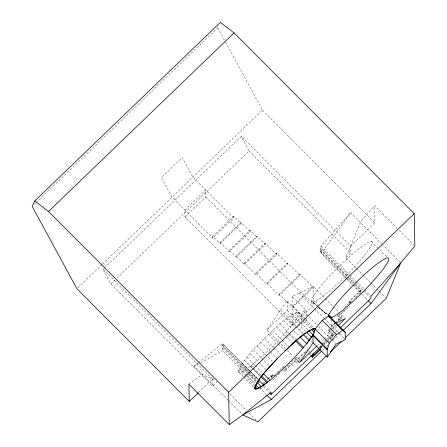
<?xml version="1.0" encoding="UTF-8"?>
<svg xmlns="http://www.w3.org/2000/svg" width="447" height="447" viewBox="0 0 447 447"><rect width="100%" height="100%" fill="white"/><g stroke="black" fill="none" stroke-linecap="round" stroke-linejoin="round"><path stroke-width="0.34" stroke-dasharray="2.23 1.68" d="M238.167 371.479C243.565 358.248 255.125 348.537 264.579 338.156C274.994 328.729 284.756 317.202 298.009 311.838L299.071 312.906C296.272 321.326 289.438 327.612 283.979 334.39A42.621 5.761 -44.9 0 1 253.522 363.702C248.99 366.953 244.744 371.077 239.229 372.547L238.167 371.479L243.112 376.441M356.186 268.245L345.849 257.874L360.399 222.366L374.474 205.586L397.115 228.3M36.19 202.457L217.739 27.759L218.896 25.356M285.415 348.559L266.948 330.031L287.103 300.507L301.317 314.772L301.434 320.739M301.317 314.772L303.597 311.43L305.971 310.291L292.215 296.49L313.213 286.41L333.155 306.418M346.699 279.051L321.086 253.348L350.772 212.699L381.565 243.598M347.939 275.251L320.985 248.208L320.946 246.135L350.772 212.699M34.179 204.396L35.687 202.944M77.884 287.739L101.922 264.607M102.419 264.127L262.456 110.13L225.025 41.185M217.544 381.341L212.638 386.063L110.845 283.918L103.123 269.295L104.129 268.329M104.632 267.842L241.296 136.335L350.677 246.09L350.811 253.097L345.849 257.874M110.845 283.918L114.862 280.051M116.874 278.112L249.018 150.957L241.296 136.335M184.997 217.007L205.804 196.982L205.67 190.014L184.862 210.04L184.997 217.007L292.763 325.142L313.576 305.122L313.213 286.41L292.405 306.435L305.178 319.253M212.8 236.279L233.608 216.253L240.95 223.612L220.136 243.637L212.8 236.279L212.833 238.1L233.647 218.075L233.608 216.253M220.114 242.43L240.922 222.41L250.096 231.613L229.289 251.639L220.114 242.43L220.136 243.637M229.261 250.259L250.069 230.233L256.947 237.133L236.139 257.159L229.261 250.259L229.289 251.639M236.117 256.137L256.93 236.111L265.183 244.392L244.375 264.417L236.117 256.137L236.139 257.159M244.347 263.099L265.16 243.079L276.62 254.578L255.813 274.603L244.347 263.099L244.375 264.417M255.785 273.078L276.592 253.052L287.6 264.099L266.792 284.124L255.785 273.078L255.813 274.603M266.77 283.08L287.577 263.054L299.959 275.481L279.151 295.506L266.77 283.08L266.792 284.124M346.202 277.771L320.097 251.577L320.052 249.108L320.985 248.208M320.097 251.577L321.035 250.672L348.124 277.855M248.571 371.748L222.55 345.637L223.483 344.732L258.081 379.447M247.046 375.262L222.645 350.783L222.595 348.101L223.534 347.202L223.483 344.732M279.129 294.199L299.937 274.173L313.235 287.522L292.427 307.542L279.129 294.199L279.151 295.506M198.641 392.393L212.504 379.056L103.123 269.295M350.677 246.09L374.809 222.874L374.474 205.586M266.948 330.031L287.292 310.453L287.103 300.507M262.467 383.85L264.887 381.52M267.306 379.19L272.145 374.536L273.519 375.916L276.414 373.133M263.529 383.532L264.982 382.135M266.92 380.274L267.887 379.341M268.368 378.877L271.273 376.083L272.189 377.005L270.737 378.402M349.666 303.351L349.615 300.887L360.863 290.064L354.471 283.649M271.279 376.402L272.849 374.893M348.749 302.435L360.93 290.706L355.019 284.778M276.894 372.664L284.136 365.702M344.687 307.435L348.587 303.681M349.073 303.211L350.532 301.809L349.615 300.887M274.095 376.072L275.542 374.675M277.956 372.357L280.37 370.032M282.297 368.177L283.264 367.25L283.303 369.256M350.644 302.412L351.621 301.468M355.533 297.708L358.466 294.88M358.958 294.411L360.913 292.528L360.863 290.064M266.462 394.746L260.713 388.974L263.121 386.655M338.396 315.995L342.782 311.777M343.274 311.308L345.71 308.961M272.698 380.14L280.42 372.714M282.348 370.854L283.314 369.926L284.689 371.306L295.305 361.092L295.255 358.416L289.466 363.987M287.052 366.305L288.98 364.45M339.826 320.058L337.53 317.756L349.716 306.033M284.689 371.306L284.638 368.63L285.555 369.552L296.171 359.338L296.126 356.868L297.959 358.712L298.004 361.176L301.865 357.46M297.959 358.712L308.575 348.492M330.841 327.07L334.736 323.315M335.228 322.846L341.558 316.75L338.351 313.531M305.77 351.901L297.087 360.254L297.138 362.936L300.032 360.148M327.327 342L332.685 336.842L328.556 332.702L328.506 330.02L329.484 329.087M331.434 327.21L334.842 323.924M337.764 321.114L340.692 318.298L340.743 320.974M330.4 330.003L329.422 330.942L329.378 328.478L330.294 329.394M330.886 329.534L335.758 324.846M328.556 332.702L331.97 329.417M332.456 328.947L336.356 325.198M317.431 345.453L319.426 343.536M319.923 343.056L323.907 339.223M324.405 338.748L331.875 331.557M332.372 331.082L337.351 326.288M321.806 343.872L325.22 340.592M325.707 340.122L333.507 332.618L333.551 335.082L328.193 340.245M320.505 348.565L320.449 345.889L321.427 344.95M321.913 344.481L332.635 334.166L332.685 336.842M318.907 347.565L321.779 344.799M319.471 347.732L320.907 346.347L320.963 349.023M319.812 347.598L322.823 344.698M323.321 344.218L335.362 332.635M335.865 332.149L339.374 328.774M322.343 345.872L321.365 346.811L321.343 345.576M324.293 343.994L326.243 342.117M320.387 348.649L322.941 346.218M323.427 345.754L326.835 342.469M322.421 350.325L324.427 348.397M326.433 346.464L327.936 345.017M332.954 340.189L340.474 332.954M343.939 339.038L344.95 338.072M227.942 400.132L194.099 366.171L197.92 363.126M198.468 362.69L222.511 343.57L258.355 379.537M188.908 384.157L202.351 374.452L215.024 380.196M312.487 302.038L315.537 301.043L320.387 298.054L326.701 293.26A42.621 5.761 -44.9 0 0 357.164 263.981L363.467 256.639A42.621 5.761 -44.9 0 0 353.516 253.063A42.621 5.761 -44.9 0 0 311.436 300.96L317.979 306.798M194.099 366.171L198.351 363.875M200.781 362.567L222.645 350.783M334.859 323.639L331.171 325.41L331.065 320.013M327.657 314.308L319.974 308.531L318.951 306.804M318.476 307.229L327.21 314.805M317.733 306.474L311.436 300.96L316.593 305.524M318.258 306.933L327.17 314.749M318.655 307.346L327.422 315.107M399.082 230.278L413.849 245.09M262.456 110.13L374.809 222.874M382.056 244.096L399.774 261.869M371.312 241.319L386.923 257.014M249.018 150.957L350.811 253.097M356.678 268.742L362.584 274.665M363.076 275.162L370.457 282.565M370.949 283.063L376.363 288.494M376.855 288.986L378.821 290.963M379.319 291.455L385.716 297.875M320.946 246.135L349.37 274.659M349.861 275.151L355.739 281.051M356.231 281.543L364.07 289.41M364.562 289.902L370.446 295.802M349.9 277.218L354.801 282.135M355.292 282.627L369.993 297.384M320.052 249.108L353.979 283.158M348.615 278.352L354.527 284.281M346.693 278.263L352.605 284.197M353.096 284.689L360.913 292.528M347.19 279.548L360.98 293.383L360.93 290.706M361.941 294.349L367.708 300.133M333.641 306.91L338.508 311.788M338.994 312.28L344.827 318.135M233.647 218.075L192.83 177.124L182.208 157.562L161.401 177.588L172.022 197.155L212.833 238.1M205.804 196.982L313.576 305.122M299.071 293.198L314.146 308.329M314.632 308.816L323.874 318.091M324.36 318.577L339.016 333.283M339.502 333.775L345.386 339.675M328.506 330.02L333.551 335.082M303.597 311.43L316.716 324.6M318.661 326.55L331.3 339.228M331.786 339.714L335.669 343.614M298.009 311.838L303.926 317.778M305.776 319.639L313.638 327.522M296.484 312.336L312.168 328.07M294.942 312.844L310.682 328.629M292.517 314.342L300.289 322.136M300.775 322.628L308.542 330.422M287.292 310.453L300.529 323.734M320.449 345.889L321.829 347.269L321.79 345.419M290.081 315.85L305.72 331.529M280.526 310.14L296.076 325.746M296.562 326.232L303.854 333.546M305.793 335.501L312.112 341.838M286.924 318.247L302.949 334.322M283.761 320.65L292.159 329.059M293.958 330.886L299.445 336.373M308.62 350.962L309.536 351.884M309.994 352.342L311.833 354.18M280.085 323.784L289.019 332.724M289.31 333.037L295.819 339.547M307.754 352.717L309.128 354.102M309.587 354.56L310.509 355.482M286.292 331.691L295.037 340.458M276.408 326.919L285.633 336.178M286.119 336.664L292.427 343M272.463 330.573L281.688 339.832M282.174 340.318L288.488 346.648M287.36 350.509L293.193 356.36M295.132 358.315L299.021 362.215M268.524 334.227L277.749 343.486M278.235 343.972L284.543 350.308M295.305 361.092L297.138 362.936M264.579 338.156L273.804 347.414M274.29 347.9L280.604 354.231M260.646 342.084L269.871 351.336M270.357 351.828L276.179 357.673M256.975 346.012L272.514 361.606M253.309 349.94L268.848 365.534M250.158 353.611L258.411 361.891M258.897 362.377L265.697 369.2M247.018 357.27L262.747 372.954M251.186 365.473L253.125 367.423M253.611 367.909L261.383 375.703M250.309 366.138L251.767 367.602M253.706 369.552L260.506 376.374M244.598 360.427L251.885 367.736M252.371 368.227L260.137 376.022M264.244 385.448L270.631 391.851M242.196 363.579L249.582 370.971M249.968 371.373L257.835 379.252M249.063 372.245L257.411 380.62M257.902 381.112L260.355 383.576M263.305 386.532L269.195 392.444M223.534 347.202L247.934 371.686M248.42 372.172L257.204 380.989M257.69 381.475L260.132 383.928M240.682 366.004L256.707 382.084M222.595 348.101L247.973 373.563M248.459 374.055L256.265 381.889M247.532 375.754L255.343 383.587M239.179 368.423L245.694 374.949M245.973 375.245L254.919 384.208M238.664 369.96L244.151 375.458M244.638 375.949L254.349 385.694M243.542 376.894L253.795 387.163M229.847 393.684L246.582 410.475M249.046 412.944L256.427 420.353M228.434 400.624L241.721 413.961M315.537 301.043L318.61 306.229M217.739 27.759L224.696 40.571M350.532 301.809L350.571 303.658M341.558 316.75L341.609 319.219L337.479 315.079L337.53 317.756M321.035 250.672L321.086 253.348M305.971 310.291L306.122 318.253M306.139 318.912L306.161 320.242L301.513 324.718L301.485 323.388M299.937 274.173L299.959 275.481M292.215 296.49L292.763 325.142M287.577 263.054L287.6 264.099M285.51 367.082L285.555 369.552M276.592 253.052L276.62 254.578M272.145 374.536L272.189 377.005M271.273 376.083L271.301 377.581M265.16 243.079L265.183 244.392M260.674 386.968L260.713 388.974M256.93 236.111L256.947 237.133M250.069 230.233L250.096 231.613M240.922 222.41L240.95 223.612M222.511 343.57L222.55 345.637M212.504 379.056L212.638 386.063"/><path stroke-width="0.67" d="M312.939 335.267L315.057 328.931L322.209 320.27L328.45 316.018L328.975 314.453A42.621 5.761 -44.9 0 1 373.603 266.658A42.621 5.761 -44.9 0 1 379.978 273.206L373.675 280.543A42.621 5.761 -44.9 0 1 343.212 309.827L336.898 314.615L330.987 317.957L345.201 332.222L345.386 339.675L336.155 344.106L327.299 357.08L313.084 342.815L312.939 335.267L327.154 349.532L327.299 357.08M327.154 349.532L329.271 343.195L336.423 334.535L342.665 330.283L345.246 332.25L331.026 317.985L328.45 316.018L342.665 330.283M340.379 327.807L370.971 298.367L370.932 296.294L400.758 262.858L414.833 246.079L414.213 213.655L234.083 32.905L220.349 22.35L34.777 200.921L32.167 206.33L76.884 288.701L189.237 401.44L198.15 392.868M284.974 350.845C294.271 342.871 302.826 332.825 314.509 328.4L315.057 328.931L314.515 328.405C299.607 334.68 288.773 347.917 277.095 358.701C269.139 367.948 259.064 376.424 254.667 388.069L255.734 389.113L258.824 388.097L263.696 385.079L270.027 380.263A42.621 5.761 -44.9 0 0 300.49 350.956L306.692 343.721L313.665 333.982M313.029 335.004L327.243 349.269L308.693 330.562M306.771 343.626L313.029 335.004M313.084 342.815L299.507 362.701L316.934 345.933M342.983 330.54L371.071 303.507L400.758 262.858L386.208 298.367L345.453 337.586M277.201 358.595C269.2 367.859 259.126 376.374 254.667 388.041L255.718 389.119L258.768 388.125L266.82 382.705L260.992 376.86M34.777 200.921L48.511 211.476L234.083 32.905M318.812 348.559L271.161 394.416L271.117 392.343L242.71 414.945L229.261 424.65L228.64 392.226L414.213 213.655M338.345 325.332L345.319 318.622L336.088 323.047M320.482 349.487L312.341 357.321L312.291 354.644L313.207 355.566L319.912 349.113M326.332 355.985L257.902 421.834L242.71 414.945L271.256 399.557L321.415 351.292M330.355 352.113L341.424 341.463M328.243 315.699L329.797 317.046L332.048 317.61L328.21 314.722M328.221 315.666L329.797 317.046M368.188 300.619L371.071 303.507M322.209 320.27L336.423 334.535M314.61 328.495L329.271 343.195M312.654 328.556L315.079 330.992M311.168 329.121L314.565 332.529M306.206 332.015L311.548 337.373M303.317 334.674L309.145 340.525M299.931 336.859L306.726 343.682M296.305 340.033L303.586 347.341M310.967 355.941L312.341 357.321M295.517 340.949L302.803 348.252M263.233 373.446L270.027 380.263M261.869 376.195L267.692 382.04M258.807 380.229L263.663 385.102M269.686 392.935L271.161 394.416M256.857 382.224L261.227 386.61M266.943 395.226L271.256 399.557M255.405 384.694L258.802 388.108M254.835 386.18L257.265 388.616M254.768 388.136L255.734 389.113M48.511 211.476L228.64 392.226M229.261 424.65L188.908 384.157L189.237 401.44M313.157 353.096L313.207 355.566"/></g></svg>
